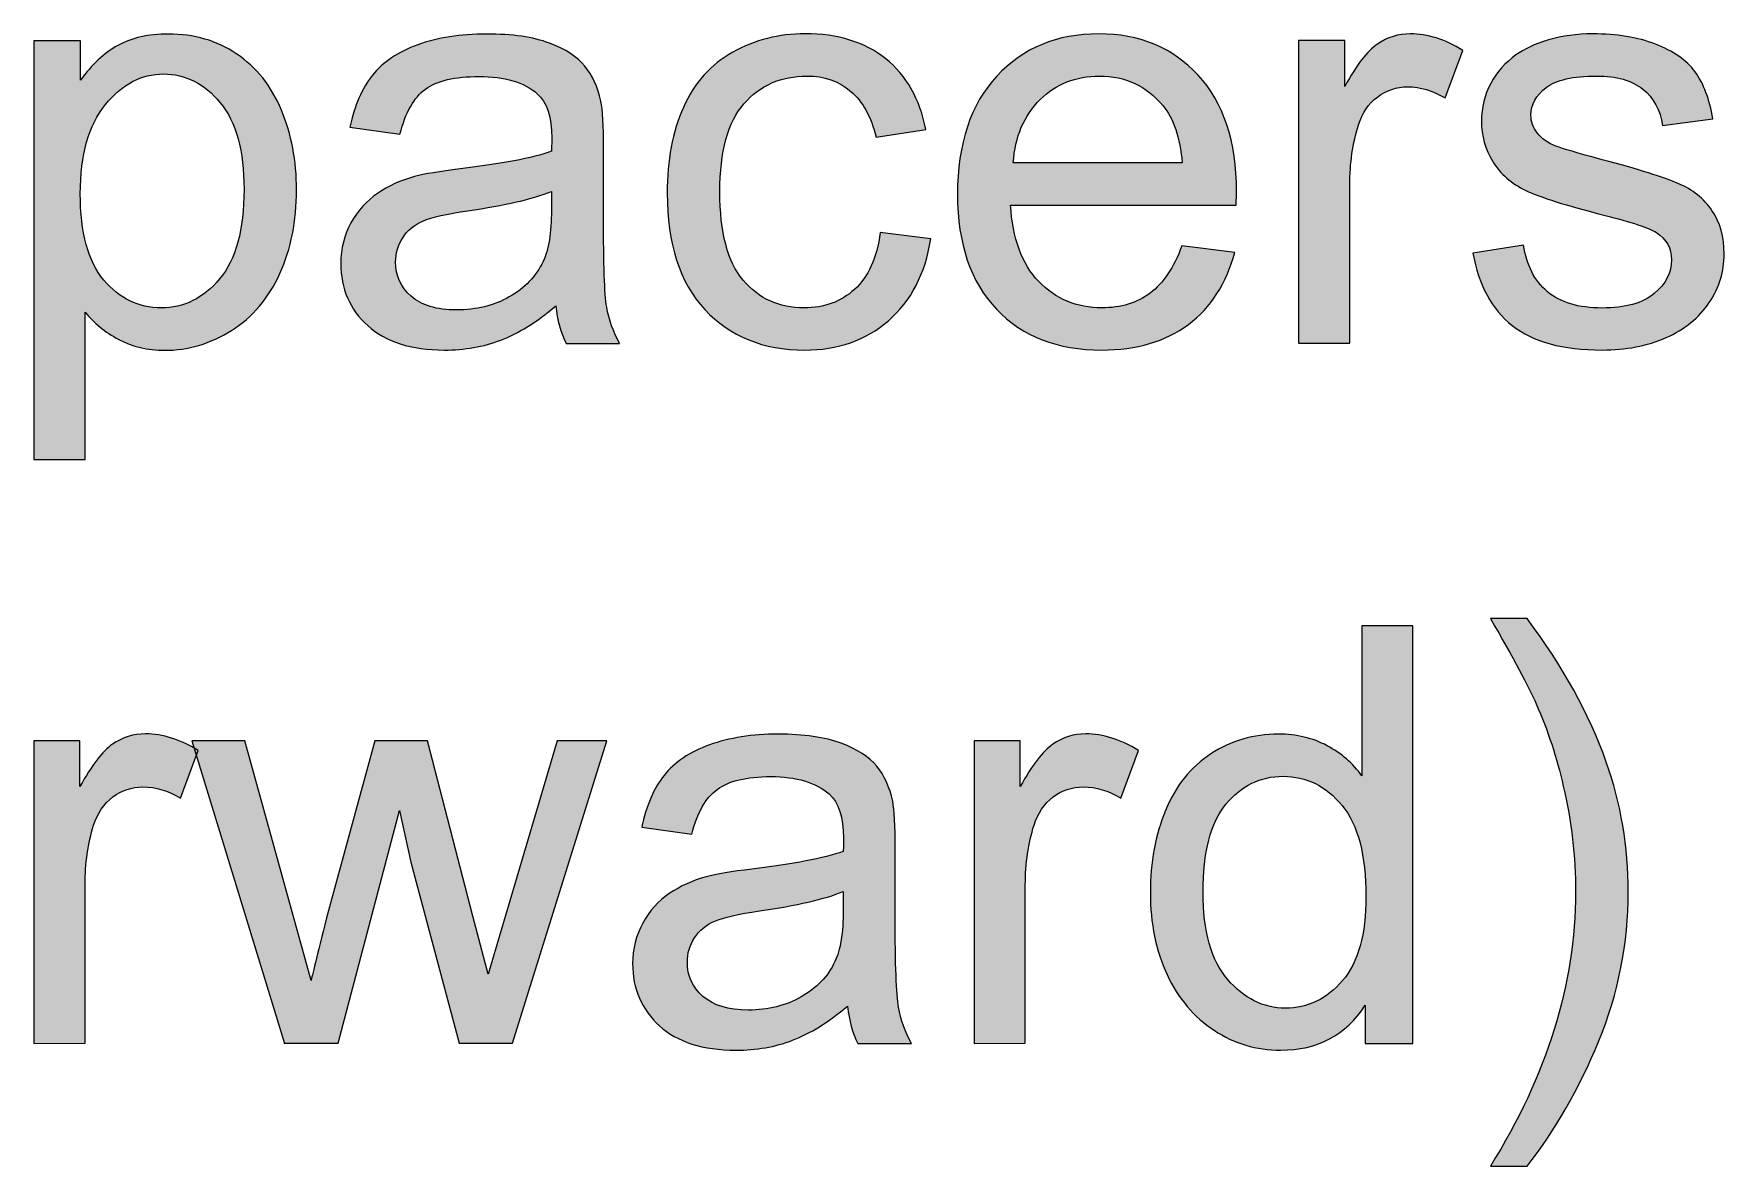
# Model space of a CAD drawing. Header units: inches. Extents: x 247 to 2765, y -1897 to -1110.
# Drawn here: x 1964.62 to 1976.89, y -1300.42 to -1292.21 of the extents above; entities that cross this region are included whole.
import ezdxf

# ---------------------------------------------------------------- set-up
doc = ezdxf.new("R2010")
doc.units = ezdxf.units.IN
doc.header["$MEASUREMENT"] = 0
doc.layers.add('Layer 1', color=7, linetype='Continuous')

# ---------------------------------------------------------------- blocks, each defined once
blk = doc.blocks.new('block 303')
at = {"layer": 'Layer 1', "true_color": 0x3cb54a}
h = blk.add_hatch(color=95, dxfattribs=at)
h.dxf.hatch_style = 2
edge = h.paths.add_edge_path()
edge.add_spline(control_points=[(1964.623, -1295.293), (1964.623, -1295.293), (1964.623, -1292.256), (1964.623, -1292.256), (1964.623, -1292.256), (1964.962, -1292.256), (1964.962, -1292.256), (1964.962, -1292.256), (1964.962, -1292.542), (1964.962, -1292.542), (1965.042, -1292.43), (1965.132, -1292.346), (1965.233, -1292.29), (1965.334, -1292.235), (1965.455, -1292.207), (1965.599, -1292.207), (1965.786, -1292.207), (1965.951, -1292.255), (1966.095, -1292.352), (1966.238, -1292.448), (1966.346, -1292.584), (1966.419, -1292.759), (1966.492, -1292.935), (1966.529, -1293.128), (1966.529, -1293.338), (1966.529, -1293.562), (1966.489, -1293.765), (1966.408, -1293.944), (1966.327, -1294.124), (1966.21, -1294.262), (1966.057, -1294.358), (1965.903, -1294.454), (1965.741, -1294.502), (1965.572, -1294.502), (1965.448, -1294.502), (1965.337, -1294.475), (1965.239, -1294.423), (1965.14, -1294.37), (1965.058, -1294.304), (1964.996, -1294.224), (1964.996, -1294.224), (1964.996, -1295.293), (1964.996, -1295.293), (1964.996, -1295.293), (1964.623, -1295.293), (1964.623, -1295.293), (1964.623, -1295.293), (1964.623, -1295.293), (1964.623, -1295.293)], knot_values=[0, 0, 0, 0, 1, 1, 1, 2, 2, 2, 3, 3, 3, 4, 4, 4, 5, 5, 5, 6, 6, 6, 7, 7, 7, 8, 8, 8, 9, 9, 9, 10, 10, 10, 11, 11, 11, 12, 12, 12, 13, 13, 13, 14, 14, 14, 15, 15, 15, 16, 16, 16, 16], degree=3, periodic=1)
edge = h.paths.add_edge_path()
edge.add_spline(control_points=[(1964.96, -1293.366), (1964.96, -1293.649), (1965.017, -1293.857), (1965.131, -1293.992), (1965.245, -1294.126), (1965.384, -1294.194), (1965.547, -1294.194), (1965.712, -1294.194), (1965.853, -1294.124), (1965.971, -1293.984), (1966.089, -1293.844), (1966.148, -1293.627), (1966.148, -1293.334), (1966.148, -1293.054), (1966.09, -1292.844), (1965.976, -1292.706), (1965.861, -1292.566), (1965.723, -1292.497), (1965.563, -1292.497), (1965.405, -1292.497), (1965.264, -1292.571), (1965.143, -1292.719), (1965.021, -1292.868), (1964.96, -1293.083), (1964.96, -1293.366)], knot_values=[0, 0, 0, 0, 1, 1, 1, 2, 2, 2, 3, 3, 3, 4, 4, 4, 5, 5, 5, 6, 6, 6, 7, 7, 7, 8, 8, 8, 8], degree=3, periodic=1)
h = blk.add_hatch(color=95, dxfattribs=at)
h.dxf.hatch_style = 2
edge = h.paths.add_edge_path()
edge.add_spline(control_points=[(1968.409, -1294.18), (1968.271, -1294.297), (1968.139, -1294.38), (1968.011, -1294.428), (1967.884, -1294.476), (1967.747, -1294.5), (1967.601, -1294.5), (1967.36, -1294.5), (1967.175, -1294.441), (1967.045, -1294.323), (1966.916, -1294.206), (1966.85, -1294.055), (1966.85, -1293.872), (1966.85, -1293.764), (1966.875, -1293.666), (1966.924, -1293.577), (1966.973, -1293.488), (1967.037, -1293.417), (1967.116, -1293.363), (1967.196, -1293.31), (1967.285, -1293.269), (1967.384, -1293.241), (1967.458, -1293.222), (1967.568, -1293.204), (1967.715, -1293.185), (1968.016, -1293.15), (1968.237, -1293.107), (1968.379, -1293.058), (1968.38, -1293.006), (1968.381, -1292.975), (1968.381, -1292.961), (1968.381, -1292.809), (1968.346, -1292.703), (1968.275, -1292.64), (1968.18, -1292.557), (1968.039, -1292.515), (1967.852, -1292.515), (1967.677, -1292.515), (1967.548, -1292.546), (1967.464, -1292.607), (1967.38, -1292.668), (1967.319, -1292.777), (1967.279, -1292.933), (1967.279, -1292.933), (1966.916, -1292.883), (1966.916, -1292.883), (1966.949, -1292.727), (1967.003, -1292.602), (1967.079, -1292.506), (1967.155, -1292.41), (1967.264, -1292.337), (1967.408, -1292.285), (1967.552, -1292.233), (1967.717, -1292.207), (1967.906, -1292.207), (1968.093, -1292.207), (1968.246, -1292.229), (1968.363, -1292.273), (1968.48, -1292.317), (1968.566, -1292.373), (1968.621, -1292.44), (1968.676, -1292.507), (1968.715, -1292.592), (1968.737, -1292.694), (1968.749, -1292.757), (1968.756, -1292.871), (1968.756, -1293.037), (1968.756, -1293.037), (1968.756, -1293.533), (1968.756, -1293.533), (1968.756, -1293.878), (1968.763, -1294.097), (1968.779, -1294.189), (1968.795, -1294.28), (1968.827, -1294.369), (1968.873, -1294.452), (1968.873, -1294.452), (1968.484, -1294.452), (1968.484, -1294.452), (1968.446, -1294.373), (1968.42, -1294.283), (1968.409, -1294.18)], knot_values=[0, 0, 0, 0, 1, 1, 1, 2, 2, 2, 3, 3, 3, 4, 4, 4, 5, 5, 5, 6, 6, 6, 7, 7, 7, 8, 8, 8, 9, 9, 9, 10, 10, 10, 11, 11, 11, 12, 12, 12, 13, 13, 13, 14, 14, 14, 15, 15, 15, 16, 16, 16, 17, 17, 17, 18, 18, 18, 19, 19, 19, 20, 20, 20, 21, 21, 21, 22, 22, 22, 23, 23, 23, 24, 24, 24, 25, 25, 25, 26, 26, 26, 27, 27, 27, 27], degree=3, periodic=1)
edge = h.paths.add_edge_path()
edge.add_spline(control_points=[(1968.378, -1293.349), (1968.243, -1293.404), (1968.041, -1293.451), (1967.771, -1293.489), (1967.617, -1293.512), (1967.51, -1293.536), (1967.446, -1293.564), (1967.382, -1293.591), (1967.334, -1293.632), (1967.299, -1293.685), (1967.265, -1293.738), (1967.248, -1293.797), (1967.248, -1293.861), (1967.248, -1293.961), (1967.285, -1294.044), (1967.36, -1294.109), (1967.435, -1294.176), (1967.545, -1294.209), (1967.69, -1294.209), (1967.833, -1294.209), (1967.962, -1294.177), (1968.072, -1294.115), (1968.184, -1294.051), (1968.266, -1293.965), (1968.318, -1293.857), (1968.358, -1293.773), (1968.378, -1293.649), (1968.378, -1293.485), (1968.378, -1293.485), (1968.378, -1293.349), (1968.378, -1293.349)], knot_values=[0, 0, 0, 0, 1, 1, 1, 2, 2, 2, 3, 3, 3, 4, 4, 4, 5, 5, 5, 6, 6, 6, 7, 7, 7, 8, 8, 8, 9, 9, 9, 10, 10, 10, 10], degree=3, periodic=1)
h = blk.add_hatch(color=95, dxfattribs=at)
h.dxf.hatch_style = 2
edge = h.paths.add_edge_path()
edge.add_spline(control_points=[(1970.764, -1293.647), (1970.764, -1293.647), (1971.13, -1293.694), (1971.13, -1293.694), (1971.09, -1293.947), (1970.988, -1294.144), (1970.823, -1294.287), (1970.658, -1294.43), (1970.456, -1294.5), (1970.216, -1294.5), (1969.915, -1294.5), (1969.674, -1294.402), (1969.491, -1294.206), (1969.308, -1294.009), (1969.218, -1293.728), (1969.218, -1293.361), (1969.218, -1293.124), (1969.257, -1292.916), (1969.335, -1292.739), (1969.414, -1292.561), (1969.534, -1292.428), (1969.694, -1292.339), (1969.855, -1292.25), (1970.029, -1292.205), (1970.218, -1292.205), (1970.457, -1292.205), (1970.652, -1292.266), (1970.803, -1292.386), (1970.954, -1292.507), (1971.051, -1292.678), (1971.094, -1292.9), (1971.094, -1292.9), (1970.733, -1292.956), (1970.733, -1292.956), (1970.698, -1292.808), (1970.637, -1292.697), (1970.549, -1292.623), (1970.462, -1292.548), (1970.356, -1292.512), (1970.233, -1292.512), (1970.045, -1292.512), (1969.893, -1292.578), (1969.775, -1292.713), (1969.658, -1292.847), (1969.6, -1293.06), (1969.6, -1293.351), (1969.6, -1293.646), (1969.656, -1293.86), (1969.769, -1293.993), (1969.881, -1294.127), (1970.029, -1294.194), (1970.212, -1294.194), (1970.358, -1294.194), (1970.48, -1294.149), (1970.577, -1294.06), (1970.675, -1293.97), (1970.738, -1293.832), (1970.764, -1293.647)], knot_values=[0, 0, 0, 0, 1, 1, 1, 2, 2, 2, 3, 3, 3, 4, 4, 4, 5, 5, 5, 6, 6, 6, 7, 7, 7, 8, 8, 8, 9, 9, 9, 10, 10, 10, 11, 11, 11, 12, 12, 12, 13, 13, 13, 14, 14, 14, 15, 15, 15, 16, 16, 16, 17, 17, 17, 18, 18, 18, 19, 19, 19, 19], degree=3, periodic=1)
h = blk.add_hatch(color=95, dxfattribs=at)
h.dxf.hatch_style = 2
edge = h.paths.add_edge_path()
edge.add_spline(control_points=[(1972.951, -1293.744), (1972.951, -1293.744), (1973.335, -1293.792), (1973.335, -1293.792), (1973.275, -1294.016), (1973.163, -1294.191), (1972.999, -1294.314), (1972.834, -1294.438), (1972.624, -1294.5), (1972.37, -1294.5), (1972.049, -1294.5), (1971.795, -1294.401), (1971.607, -1294.204), (1971.419, -1294.005), (1971.324, -1293.728), (1971.324, -1293.372), (1971.324, -1293.002), (1971.419, -1292.716), (1971.61, -1292.512), (1971.8, -1292.307), (1972.046, -1292.206), (1972.35, -1292.206), (1972.643, -1292.206), (1972.884, -1292.305), (1973.069, -1292.505), (1973.255, -1292.706), (1973.348, -1292.986), (1973.348, -1293.349), (1973.348, -1293.371), (1973.347, -1293.404), (1973.346, -1293.448), (1973.346, -1293.448), (1971.709, -1293.448), (1971.709, -1293.448), (1971.723, -1293.69), (1971.79, -1293.874), (1971.913, -1294.002), (1972.036, -1294.13), (1972.189, -1294.194), (1972.372, -1294.194), (1972.509, -1294.194), (1972.625, -1294.158), (1972.722, -1294.087), (1972.817, -1294.015), (1972.894, -1293.901), (1972.951, -1293.744)], knot_values=[0, 0, 0, 0, 1, 1, 1, 2, 2, 2, 3, 3, 3, 4, 4, 4, 5, 5, 5, 6, 6, 6, 7, 7, 7, 8, 8, 8, 9, 9, 9, 10, 10, 10, 11, 11, 11, 12, 12, 12, 13, 13, 13, 14, 14, 14, 15, 15, 15, 15], degree=3, periodic=1)
edge = h.paths.add_edge_path()
edge.add_spline(control_points=[(1971.729, -1293.142), (1971.729, -1293.142), (1972.955, -1293.142), (1972.955, -1293.142), (1972.938, -1292.958), (1972.891, -1292.819), (1972.815, -1292.727), (1972.696, -1292.583), (1972.542, -1292.512), (1972.354, -1292.512), (1972.183, -1292.512), (1972.039, -1292.569), (1971.923, -1292.683), (1971.807, -1292.798), (1971.741, -1292.951), (1971.729, -1293.142)], knot_values=[0, 0, 0, 0, 1, 1, 1, 2, 2, 2, 3, 3, 3, 4, 4, 4, 5, 5, 5, 5], degree=3, periodic=1)
h = blk.add_hatch(color=95, dxfattribs=at)
h.dxf.hatch_style = 2
edge = h.paths.add_edge_path()
edge.add_spline(control_points=[(1973.798, -1294.451), (1973.798, -1294.451), (1973.798, -1292.255), (1973.798, -1292.255), (1973.798, -1292.255), (1974.133, -1292.255), (1974.133, -1292.255), (1974.133, -1292.255), (1974.133, -1292.588), (1974.133, -1292.588), (1974.218, -1292.432), (1974.297, -1292.33), (1974.37, -1292.28), (1974.442, -1292.23), (1974.521, -1292.206), (1974.608, -1292.206), (1974.734, -1292.206), (1974.861, -1292.245), (1974.991, -1292.326), (1974.991, -1292.326), (1974.863, -1292.671), (1974.863, -1292.671), (1974.771, -1292.618), (1974.681, -1292.59), (1974.59, -1292.59), (1974.509, -1292.59), (1974.436, -1292.615), (1974.371, -1292.664), (1974.306, -1292.712), (1974.261, -1292.78), (1974.233, -1292.867), (1974.191, -1292.999), (1974.17, -1293.144), (1974.17, -1293.301), (1974.17, -1293.301), (1974.17, -1294.45), (1974.17, -1294.45), (1974.17, -1294.45), (1973.798, -1294.451), (1973.798, -1294.451), (1973.798, -1294.451), (1973.798, -1294.451), (1973.798, -1294.451)], knot_values=[0, 0, 0, 0, 1, 1, 1, 2, 2, 2, 3, 3, 3, 4, 4, 4, 5, 5, 5, 6, 6, 6, 7, 7, 7, 8, 8, 8, 9, 9, 9, 10, 10, 10, 11, 11, 11, 12, 12, 12, 13, 13, 13, 14, 14, 14, 14], degree=3, periodic=1)
h = blk.add_hatch(color=95, dxfattribs=at)
h.dxf.hatch_style = 2
edge = h.paths.add_edge_path()
edge.add_spline(control_points=[(1975.063, -1293.796), (1975.063, -1293.796), (1975.431, -1293.738), (1975.431, -1293.738), (1975.452, -1293.885), (1975.51, -1293.998), (1975.604, -1294.077), (1975.697, -1294.155), (1975.83, -1294.195), (1975.999, -1294.195), (1976.169, -1294.195), (1976.297, -1294.16), (1976.379, -1294.09), (1976.462, -1294.021), (1976.504, -1293.939), (1976.504, -1293.845), (1976.504, -1293.762), (1976.467, -1293.695), (1976.394, -1293.647), (1976.342, -1293.614), (1976.216, -1293.572), (1976.014, -1293.521), (1975.741, -1293.452), (1975.551, -1293.392), (1975.447, -1293.342), (1975.342, -1293.292), (1975.262, -1293.222), (1975.207, -1293.133), (1975.152, -1293.044), (1975.125, -1292.946), (1975.125, -1292.839), (1975.125, -1292.741), (1975.147, -1292.65), (1975.192, -1292.566), (1975.237, -1292.483), (1975.298, -1292.414), (1975.375, -1292.359), (1975.433, -1292.316), (1975.512, -1292.28), (1975.612, -1292.25), (1975.712, -1292.221), (1975.819, -1292.206), (1975.933, -1292.206), (1976.105, -1292.206), (1976.257, -1292.23), (1976.387, -1292.28), (1976.517, -1292.33), (1976.613, -1292.397), (1976.675, -1292.482), (1976.737, -1292.566), (1976.78, -1292.68), (1976.803, -1292.822), (1976.803, -1292.822), (1976.439, -1292.871), (1976.439, -1292.871), (1976.422, -1292.758), (1976.375, -1292.67), (1976.296, -1292.607), (1976.217, -1292.543), (1976.105, -1292.512), (1975.96, -1292.512), (1975.789, -1292.512), (1975.667, -1292.539), (1975.594, -1292.596), (1975.521, -1292.652), (1975.484, -1292.719), (1975.484, -1292.794), (1975.484, -1292.843), (1975.499, -1292.886), (1975.53, -1292.925), (1975.56, -1292.964), (1975.608, -1292.998), (1975.672, -1293.023), (1975.709, -1293.037), (1975.819, -1293.069), (1976.001, -1293.119), (1976.264, -1293.189), (1976.449, -1293.247), (1976.553, -1293.292), (1976.657, -1293.336), (1976.738, -1293.401), (1976.797, -1293.487), (1976.856, -1293.572), (1976.886, -1293.678), (1976.886, -1293.805), (1976.886, -1293.929), (1976.85, -1294.046), (1976.778, -1294.155), (1976.705, -1294.265), (1976.6, -1294.35), (1976.464, -1294.41), (1976.327, -1294.47), (1976.173, -1294.5), (1976, -1294.5), (1975.715, -1294.5), (1975.498, -1294.441), (1975.348, -1294.322), (1975.199, -1294.204), (1975.105, -1294.029), (1975.063, -1293.796)], knot_values=[0, 0, 0, 0, 1, 1, 1, 2, 2, 2, 3, 3, 3, 4, 4, 4, 5, 5, 5, 6, 6, 6, 7, 7, 7, 8, 8, 8, 9, 9, 9, 10, 10, 10, 11, 11, 11, 12, 12, 12, 13, 13, 13, 14, 14, 14, 15, 15, 15, 16, 16, 16, 17, 17, 17, 18, 18, 18, 19, 19, 19, 20, 20, 20, 21, 21, 21, 22, 22, 22, 23, 23, 23, 24, 24, 24, 25, 25, 25, 26, 26, 26, 27, 27, 27, 28, 28, 28, 29, 29, 29, 30, 30, 30, 31, 31, 31, 32, 32, 32, 33, 33, 33, 33], degree=3, periodic=1)
h = blk.add_hatch(color=95, dxfattribs=at)
h.dxf.hatch_style = 2
edge = h.paths.add_edge_path()
edge.add_spline(control_points=[(1975.456, -1300.422), (1975.456, -1300.422), (1975.19, -1300.422), (1975.19, -1300.422), (1975.602, -1299.76), (1975.808, -1299.098), (1975.808, -1298.435), (1975.808, -1298.176), (1975.778, -1297.919), (1975.719, -1297.664), (1975.672, -1297.457), (1975.607, -1297.259), (1975.522, -1297.068), (1975.469, -1296.944), (1975.357, -1296.737), (1975.19, -1296.448), (1975.19, -1296.448), (1975.456, -1296.448), (1975.456, -1296.448), (1975.715, -1296.794), (1975.907, -1297.141), (1976.031, -1297.49), (1976.137, -1297.791), (1976.19, -1298.104), (1976.19, -1298.432), (1976.19, -1298.805), (1976.119, -1299.164), (1975.977, -1299.512), (1975.834, -1299.859), (1975.66, -1300.162), (1975.456, -1300.422)], knot_values=[0, 0, 0, 0, 1, 1, 1, 2, 2, 2, 3, 3, 3, 4, 4, 4, 5, 5, 5, 6, 6, 6, 7, 7, 7, 8, 8, 8, 9, 9, 9, 10, 10, 10, 10], degree=3, periodic=1)
h = blk.add_hatch(color=95, dxfattribs=at)
h.dxf.hatch_style = 2
edge = h.paths.add_edge_path()
edge.add_spline(control_points=[(1974.282, -1299.531), (1974.282, -1299.531), (1974.282, -1299.254), (1974.282, -1299.254), (1974.142, -1299.471), (1973.937, -1299.58), (1973.668, -1299.58), (1973.493, -1299.58), (1973.332, -1299.532), (1973.186, -1299.436), (1973.039, -1299.34), (1972.926, -1299.205), (1972.844, -1299.032), (1972.764, -1298.859), (1972.723, -1298.66), (1972.723, -1298.436), (1972.723, -1298.217), (1972.76, -1298.018), (1972.833, -1297.84), (1972.906, -1297.662), (1973.016, -1297.525), (1973.162, -1297.43), (1973.308, -1297.335), (1973.471, -1297.287), (1973.652, -1297.287), (1973.784, -1297.287), (1973.902, -1297.315), (1974.005, -1297.371), (1974.109, -1297.426), (1974.193, -1297.499), (1974.257, -1297.589), (1974.257, -1297.589), (1974.257, -1296.501), (1974.257, -1296.501), (1974.257, -1296.501), (1974.627, -1296.501), (1974.627, -1296.501), (1974.627, -1296.501), (1974.627, -1299.532), (1974.627, -1299.532), (1974.627, -1299.532), (1974.282, -1299.531), (1974.282, -1299.531), (1974.282, -1299.531), (1974.282, -1299.531), (1974.282, -1299.531)], knot_values=[0, 0, 0, 0, 1, 1, 1, 2, 2, 2, 3, 3, 3, 4, 4, 4, 5, 5, 5, 6, 6, 6, 7, 7, 7, 8, 8, 8, 9, 9, 9, 10, 10, 10, 11, 11, 11, 12, 12, 12, 13, 13, 13, 14, 14, 14, 15, 15, 15, 15], degree=3, periodic=1)
edge = h.paths.add_edge_path()
edge.add_spline(control_points=[(1973.105, -1298.435), (1973.105, -1298.717), (1973.165, -1298.927), (1973.283, -1299.065), (1973.402, -1299.205), (1973.542, -1299.275), (1973.702, -1299.275), (1973.865, -1299.275), (1974.004, -1299.208), (1974.118, -1299.075), (1974.231, -1298.942), (1974.287, -1298.739), (1974.287, -1298.466), (1974.287, -1298.165), (1974.23, -1297.945), (1974.114, -1297.805), (1973.998, -1297.664), (1973.856, -1297.593), (1973.686, -1297.593), (1973.52, -1297.593), (1973.383, -1297.661), (1973.271, -1297.796), (1973.161, -1297.931), (1973.105, -1298.145), (1973.105, -1298.435)], knot_values=[0, 0, 0, 0, 1, 1, 1, 2, 2, 2, 3, 3, 3, 4, 4, 4, 5, 5, 5, 6, 6, 6, 7, 7, 7, 8, 8, 8, 8], degree=3, periodic=1)
h = blk.add_hatch(color=95, dxfattribs=at)
h.dxf.hatch_style = 2
edge = h.paths.add_edge_path()
edge.add_spline(control_points=[(1964.623, -1299.531), (1964.623, -1299.531), (1964.623, -1297.335), (1964.623, -1297.335), (1964.623, -1297.335), (1964.957, -1297.335), (1964.957, -1297.335), (1964.957, -1297.335), (1964.957, -1297.668), (1964.957, -1297.668), (1965.043, -1297.513), (1965.122, -1297.41), (1965.194, -1297.36), (1965.266, -1297.31), (1965.346, -1297.285), (1965.433, -1297.285), (1965.558, -1297.285), (1965.686, -1297.325), (1965.816, -1297.406), (1965.816, -1297.406), (1965.687, -1297.751), (1965.687, -1297.751), (1965.596, -1297.697), (1965.506, -1297.67), (1965.415, -1297.67), (1965.334, -1297.67), (1965.261, -1297.694), (1965.196, -1297.743), (1965.131, -1297.793), (1965.085, -1297.86), (1965.057, -1297.947), (1965.016, -1298.079), (1964.995, -1298.224), (1964.995, -1298.381), (1964.995, -1298.381), (1964.995, -1299.53), (1964.995, -1299.53), (1964.995, -1299.53), (1964.623, -1299.531), (1964.623, -1299.531), (1964.623, -1299.531), (1964.623, -1299.531), (1964.623, -1299.531)], knot_values=[0, 0, 0, 0, 1, 1, 1, 2, 2, 2, 3, 3, 3, 4, 4, 4, 5, 5, 5, 6, 6, 6, 7, 7, 7, 8, 8, 8, 9, 9, 9, 10, 10, 10, 11, 11, 11, 12, 12, 12, 13, 13, 13, 14, 14, 14, 14], degree=3, periodic=1)
h = blk.add_hatch(color=95, dxfattribs=at)
h.dxf.hatch_style = 2
edge = h.paths.add_edge_path()
edge.add_spline(control_points=[(1970.526, -1299.26), (1970.388, -1299.377), (1970.255, -1299.459), (1970.128, -1299.508), (1970.001, -1299.557), (1969.864, -1299.58), (1969.718, -1299.58), (1969.476, -1299.58), (1969.291, -1299.521), (1969.162, -1299.403), (1969.033, -1299.285), (1968.967, -1299.135), (1968.967, -1298.952), (1968.967, -1298.844), (1968.992, -1298.747), (1969.041, -1298.658), (1969.09, -1298.569), (1969.154, -1298.497), (1969.233, -1298.444), (1969.313, -1298.39), (1969.402, -1298.349), (1969.501, -1298.322), (1969.574, -1298.302), (1969.684, -1298.284), (1969.832, -1298.266), (1970.133, -1298.23), (1970.353, -1298.187), (1970.495, -1298.138), (1970.497, -1298.087), (1970.497, -1298.055), (1970.497, -1298.041), (1970.497, -1297.889), (1970.462, -1297.783), (1970.392, -1297.721), (1970.297, -1297.637), (1970.156, -1297.595), (1969.968, -1297.595), (1969.794, -1297.595), (1969.665, -1297.626), (1969.581, -1297.688), (1969.497, -1297.749), (1969.436, -1297.857), (1969.396, -1298.013), (1969.396, -1298.013), (1969.033, -1297.963), (1969.033, -1297.963), (1969.066, -1297.808), (1969.12, -1297.681), (1969.196, -1297.586), (1969.272, -1297.49), (1969.381, -1297.417), (1969.525, -1297.365), (1969.668, -1297.313), (1969.834, -1297.287), (1970.023, -1297.287), (1970.21, -1297.287), (1970.362, -1297.309), (1970.48, -1297.353), (1970.597, -1297.397), (1970.683, -1297.453), (1970.738, -1297.52), (1970.793, -1297.587), (1970.832, -1297.671), (1970.854, -1297.773), (1970.866, -1297.837), (1970.872, -1297.951), (1970.872, -1298.117), (1970.872, -1298.117), (1970.872, -1298.613), (1970.872, -1298.613), (1970.872, -1298.958), (1970.88, -1299.178), (1970.896, -1299.268), (1970.912, -1299.359), (1970.943, -1299.448), (1970.99, -1299.532), (1970.99, -1299.532), (1970.601, -1299.532), (1970.601, -1299.532), (1970.562, -1299.453), (1970.537, -1299.364), (1970.526, -1299.26)], knot_values=[0, 0, 0, 0, 1, 1, 1, 2, 2, 2, 3, 3, 3, 4, 4, 4, 5, 5, 5, 6, 6, 6, 7, 7, 7, 8, 8, 8, 9, 9, 9, 10, 10, 10, 11, 11, 11, 12, 12, 12, 13, 13, 13, 14, 14, 14, 15, 15, 15, 16, 16, 16, 17, 17, 17, 18, 18, 18, 19, 19, 19, 20, 20, 20, 21, 21, 21, 22, 22, 22, 23, 23, 23, 24, 24, 24, 25, 25, 25, 26, 26, 26, 27, 27, 27, 27], degree=3, periodic=1)
edge = h.paths.add_edge_path()
edge.add_spline(control_points=[(1970.495, -1298.429), (1970.36, -1298.484), (1970.157, -1298.531), (1969.887, -1298.569), (1969.734, -1298.592), (1969.626, -1298.616), (1969.563, -1298.644), (1969.499, -1298.671), (1969.451, -1298.711), (1969.416, -1298.765), (1969.381, -1298.819), (1969.364, -1298.877), (1969.364, -1298.942), (1969.364, -1299.041), (1969.402, -1299.123), (1969.477, -1299.19), (1969.552, -1299.255), (1969.662, -1299.289), (1969.807, -1299.289), (1969.95, -1299.289), (1970.078, -1299.257), (1970.189, -1299.194), (1970.301, -1299.131), (1970.383, -1299.046), (1970.435, -1298.937), (1970.475, -1298.853), (1970.495, -1298.728), (1970.495, -1298.564), (1970.495, -1298.564), (1970.495, -1298.429), (1970.495, -1298.429)], knot_values=[0, 0, 0, 0, 1, 1, 1, 2, 2, 2, 3, 3, 3, 4, 4, 4, 5, 5, 5, 6, 6, 6, 7, 7, 7, 8, 8, 8, 9, 9, 9, 10, 10, 10, 10], degree=3, periodic=1)
h = blk.add_hatch(color=95, dxfattribs=at)
h.dxf.hatch_style = 2
edge = h.paths.add_edge_path()
edge.add_spline(control_points=[(1971.444, -1299.531), (1971.444, -1299.531), (1971.444, -1297.335), (1971.444, -1297.335), (1971.444, -1297.335), (1971.779, -1297.335), (1971.779, -1297.335), (1971.779, -1297.335), (1971.779, -1297.668), (1971.779, -1297.668), (1971.864, -1297.513), (1971.944, -1297.41), (1972.016, -1297.36), (1972.088, -1297.31), (1972.168, -1297.285), (1972.254, -1297.285), (1972.38, -1297.285), (1972.507, -1297.325), (1972.637, -1297.406), (1972.637, -1297.406), (1972.509, -1297.751), (1972.509, -1297.751), (1972.418, -1297.697), (1972.327, -1297.67), (1972.237, -1297.67), (1972.155, -1297.67), (1972.082, -1297.694), (1972.017, -1297.743), (1971.953, -1297.793), (1971.907, -1297.86), (1971.879, -1297.947), (1971.838, -1298.079), (1971.816, -1298.224), (1971.816, -1298.381), (1971.816, -1298.381), (1971.816, -1299.53), (1971.816, -1299.53), (1971.816, -1299.53), (1971.444, -1299.531), (1971.444, -1299.531), (1971.444, -1299.531), (1971.444, -1299.531), (1971.444, -1299.531)], knot_values=[0, 0, 0, 0, 1, 1, 1, 2, 2, 2, 3, 3, 3, 4, 4, 4, 5, 5, 5, 6, 6, 6, 7, 7, 7, 8, 8, 8, 9, 9, 9, 10, 10, 10, 11, 11, 11, 12, 12, 12, 13, 13, 13, 14, 14, 14, 14], degree=3, periodic=1)
h = blk.add_hatch(color=95, dxfattribs=at)
h.dxf.hatch_style = 2
edge = h.paths.add_edge_path()
edge.add_spline(control_points=[(1966.442, -1299.531), (1966.442, -1299.531), (1965.77, -1297.335), (1965.77, -1297.335), (1965.77, -1297.335), (1966.155, -1297.335), (1966.155, -1297.335), (1966.155, -1297.335), (1966.504, -1298.603), (1966.504, -1298.603), (1966.504, -1298.603), (1966.634, -1299.074), (1966.634, -1299.074), (1966.64, -1299.05), (1966.677, -1298.9), (1966.747, -1298.621), (1966.747, -1298.621), (1967.096, -1297.335), (1967.096, -1297.335), (1967.096, -1297.335), (1967.479, -1297.335), (1967.479, -1297.335), (1967.479, -1297.335), (1967.808, -1298.608), (1967.808, -1298.608), (1967.808, -1298.608), (1967.918, -1299.028), (1967.918, -1299.028), (1967.918, -1299.028), (1968.044, -1298.604), (1968.044, -1298.604), (1968.044, -1298.604), (1968.419, -1297.335), (1968.419, -1297.335), (1968.419, -1297.335), (1968.781, -1297.335), (1968.781, -1297.335), (1968.781, -1297.335), (1968.095, -1299.53), (1968.095, -1299.53), (1968.095, -1299.53), (1967.708, -1299.53), (1967.708, -1299.53), (1967.708, -1299.53), (1967.359, -1298.215), (1967.359, -1298.215), (1967.359, -1298.215), (1967.275, -1297.841), (1967.275, -1297.841), (1967.275, -1297.841), (1966.83, -1299.529), (1966.83, -1299.529), (1966.83, -1299.529), (1966.441, -1299.529), (1966.441, -1299.529), (1966.441, -1299.529), (1966.441, -1299.531), (1966.441, -1299.531), (1966.441, -1299.531), (1966.442, -1299.531), (1966.442, -1299.531)], knot_values=[0, 0, 0, 0, 1, 1, 1, 2, 2, 2, 3, 3, 3, 4, 4, 4, 5, 5, 5, 6, 6, 6, 7, 7, 7, 8, 8, 8, 9, 9, 9, 10, 10, 10, 11, 11, 11, 12, 12, 12, 13, 13, 13, 14, 14, 14, 15, 15, 15, 16, 16, 16, 17, 17, 17, 18, 18, 18, 19, 19, 19, 20, 20, 20, 20], degree=3, periodic=1)
at = {"layer": 'Layer 1', "lineweight": 0}
for points, knots in [([(1964.623, -1295.293), (1964.623, -1295.293), (1964.623, -1292.256), (1964.623, -1292.256), (1964.623, -1292.256), (1964.962, -1292.256), (1964.962, -1292.256), (1964.962, -1292.256), (1964.962, -1292.542), (1964.962, -1292.542), (1965.042, -1292.43), (1965.132, -1292.346), (1965.233, -1292.29), (1965.334, -1292.235), (1965.455, -1292.207), (1965.599, -1292.207), (1965.786, -1292.207), (1965.951, -1292.255), (1966.095, -1292.352), (1966.238, -1292.448), (1966.346, -1292.584), (1966.419, -1292.759), (1966.492, -1292.935), (1966.529, -1293.128), (1966.529, -1293.338), (1966.529, -1293.562), (1966.489, -1293.765), (1966.408, -1293.944), (1966.327, -1294.124), (1966.21, -1294.262), (1966.057, -1294.358), (1965.903, -1294.454), (1965.741, -1294.502), (1965.572, -1294.502), (1965.448, -1294.502), (1965.337, -1294.475), (1965.239, -1294.423), (1965.14, -1294.37), (1965.058, -1294.304), (1964.996, -1294.224), (1964.996, -1294.224), (1964.996, -1295.293), (1964.996, -1295.293), (1964.996, -1295.293), (1964.623, -1295.293), (1964.623, -1295.293), (1964.623, -1295.293), (1964.623, -1295.293), (1964.623, -1295.293)], [0, 0, 0, 0, 1, 1, 1, 2, 2, 2, 3, 3, 3, 4, 4, 4, 5, 5, 5, 6, 6, 6, 7, 7, 7, 8, 8, 8, 9, 9, 9, 10, 10, 10, 11, 11, 11, 12, 12, 12, 13, 13, 13, 14, 14, 14, 15, 15, 15, 16, 16, 16, 16]), ([(1968.409, -1294.18), (1968.271, -1294.297), (1968.139, -1294.38), (1968.011, -1294.428), (1967.884, -1294.476), (1967.747, -1294.5), (1967.601, -1294.5), (1967.36, -1294.5), (1967.175, -1294.441), (1967.045, -1294.323), (1966.916, -1294.206), (1966.85, -1294.055), (1966.85, -1293.872), (1966.85, -1293.764), (1966.875, -1293.666), (1966.924, -1293.577), (1966.973, -1293.488), (1967.037, -1293.417), (1967.116, -1293.363), (1967.196, -1293.31), (1967.285, -1293.269), (1967.384, -1293.241), (1967.458, -1293.222), (1967.568, -1293.204), (1967.715, -1293.185), (1968.016, -1293.15), (1968.237, -1293.107), (1968.379, -1293.058), (1968.38, -1293.006), (1968.381, -1292.975), (1968.381, -1292.961), (1968.381, -1292.809), (1968.346, -1292.703), (1968.275, -1292.64), (1968.18, -1292.557), (1968.039, -1292.515), (1967.852, -1292.515), (1967.677, -1292.515), (1967.548, -1292.546), (1967.464, -1292.607), (1967.38, -1292.668), (1967.319, -1292.777), (1967.279, -1292.933), (1967.279, -1292.933), (1966.916, -1292.883), (1966.916, -1292.883), (1966.949, -1292.727), (1967.003, -1292.602), (1967.079, -1292.506), (1967.155, -1292.41), (1967.264, -1292.337), (1967.408, -1292.285), (1967.552, -1292.233), (1967.717, -1292.207), (1967.906, -1292.207), (1968.093, -1292.207), (1968.246, -1292.229), (1968.363, -1292.273), (1968.48, -1292.317), (1968.566, -1292.373), (1968.621, -1292.44), (1968.676, -1292.507), (1968.715, -1292.592), (1968.737, -1292.694), (1968.749, -1292.757), (1968.756, -1292.871), (1968.756, -1293.037), (1968.756, -1293.037), (1968.756, -1293.533), (1968.756, -1293.533), (1968.756, -1293.878), (1968.763, -1294.097), (1968.779, -1294.189), (1968.795, -1294.28), (1968.827, -1294.369), (1968.873, -1294.452), (1968.873, -1294.452), (1968.484, -1294.452), (1968.484, -1294.452), (1968.446, -1294.373), (1968.42, -1294.283), (1968.409, -1294.18)], [0, 0, 0, 0, 1, 1, 1, 2, 2, 2, 3, 3, 3, 4, 4, 4, 5, 5, 5, 6, 6, 6, 7, 7, 7, 8, 8, 8, 9, 9, 9, 10, 10, 10, 11, 11, 11, 12, 12, 12, 13, 13, 13, 14, 14, 14, 15, 15, 15, 16, 16, 16, 17, 17, 17, 18, 18, 18, 19, 19, 19, 20, 20, 20, 21, 21, 21, 22, 22, 22, 23, 23, 23, 24, 24, 24, 25, 25, 25, 26, 26, 26, 27, 27, 27, 27]), ([(1970.764, -1293.647), (1970.764, -1293.647), (1971.13, -1293.694), (1971.13, -1293.694), (1971.09, -1293.947), (1970.988, -1294.144), (1970.823, -1294.287), (1970.658, -1294.43), (1970.456, -1294.5), (1970.216, -1294.5), (1969.915, -1294.5), (1969.674, -1294.402), (1969.491, -1294.206), (1969.308, -1294.009), (1969.218, -1293.728), (1969.218, -1293.361), (1969.218, -1293.124), (1969.257, -1292.916), (1969.335, -1292.739), (1969.414, -1292.561), (1969.534, -1292.428), (1969.694, -1292.339), (1969.855, -1292.25), (1970.029, -1292.205), (1970.218, -1292.205), (1970.457, -1292.205), (1970.652, -1292.266), (1970.803, -1292.386), (1970.954, -1292.507), (1971.051, -1292.678), (1971.094, -1292.9), (1971.094, -1292.9), (1970.733, -1292.956), (1970.733, -1292.956), (1970.698, -1292.808), (1970.637, -1292.697), (1970.549, -1292.623), (1970.462, -1292.548), (1970.356, -1292.512), (1970.233, -1292.512), (1970.045, -1292.512), (1969.893, -1292.578), (1969.775, -1292.713), (1969.658, -1292.847), (1969.6, -1293.06), (1969.6, -1293.351), (1969.6, -1293.646), (1969.656, -1293.86), (1969.769, -1293.993), (1969.881, -1294.127), (1970.029, -1294.194), (1970.212, -1294.194), (1970.358, -1294.194), (1970.48, -1294.149), (1970.577, -1294.06), (1970.675, -1293.97), (1970.738, -1293.832), (1970.764, -1293.647)], [0, 0, 0, 0, 1, 1, 1, 2, 2, 2, 3, 3, 3, 4, 4, 4, 5, 5, 5, 6, 6, 6, 7, 7, 7, 8, 8, 8, 9, 9, 9, 10, 10, 10, 11, 11, 11, 12, 12, 12, 13, 13, 13, 14, 14, 14, 15, 15, 15, 16, 16, 16, 17, 17, 17, 18, 18, 18, 19, 19, 19, 19]), ([(1972.951, -1293.744), (1972.951, -1293.744), (1973.335, -1293.792), (1973.335, -1293.792), (1973.275, -1294.016), (1973.163, -1294.191), (1972.999, -1294.314), (1972.834, -1294.438), (1972.624, -1294.5), (1972.37, -1294.5), (1972.049, -1294.5), (1971.795, -1294.401), (1971.607, -1294.204), (1971.419, -1294.005), (1971.324, -1293.728), (1971.324, -1293.372), (1971.324, -1293.002), (1971.419, -1292.716), (1971.61, -1292.512), (1971.8, -1292.307), (1972.046, -1292.206), (1972.35, -1292.206), (1972.643, -1292.206), (1972.884, -1292.305), (1973.069, -1292.505), (1973.255, -1292.706), (1973.348, -1292.986), (1973.348, -1293.349), (1973.348, -1293.371), (1973.347, -1293.404), (1973.346, -1293.448), (1973.346, -1293.448), (1971.709, -1293.448), (1971.709, -1293.448), (1971.723, -1293.69), (1971.79, -1293.874), (1971.913, -1294.002), (1972.036, -1294.13), (1972.189, -1294.194), (1972.372, -1294.194), (1972.509, -1294.194), (1972.625, -1294.158), (1972.722, -1294.087), (1972.817, -1294.015), (1972.894, -1293.901), (1972.951, -1293.744)], [0, 0, 0, 0, 1, 1, 1, 2, 2, 2, 3, 3, 3, 4, 4, 4, 5, 5, 5, 6, 6, 6, 7, 7, 7, 8, 8, 8, 9, 9, 9, 10, 10, 10, 11, 11, 11, 12, 12, 12, 13, 13, 13, 14, 14, 14, 15, 15, 15, 15]), ([(1973.798, -1294.451), (1973.798, -1294.451), (1973.798, -1292.255), (1973.798, -1292.255), (1973.798, -1292.255), (1974.133, -1292.255), (1974.133, -1292.255), (1974.133, -1292.255), (1974.133, -1292.588), (1974.133, -1292.588), (1974.218, -1292.432), (1974.297, -1292.33), (1974.37, -1292.28), (1974.442, -1292.23), (1974.521, -1292.206), (1974.608, -1292.206), (1974.734, -1292.206), (1974.861, -1292.245), (1974.991, -1292.326), (1974.991, -1292.326), (1974.863, -1292.671), (1974.863, -1292.671), (1974.771, -1292.618), (1974.681, -1292.59), (1974.59, -1292.59), (1974.509, -1292.59), (1974.436, -1292.615), (1974.371, -1292.664), (1974.306, -1292.712), (1974.261, -1292.78), (1974.233, -1292.867), (1974.191, -1292.999), (1974.17, -1293.144), (1974.17, -1293.301), (1974.17, -1293.301), (1974.17, -1294.45), (1974.17, -1294.45), (1974.17, -1294.45), (1973.798, -1294.451), (1973.798, -1294.451), (1973.798, -1294.451), (1973.798, -1294.451), (1973.798, -1294.451)], [0, 0, 0, 0, 1, 1, 1, 2, 2, 2, 3, 3, 3, 4, 4, 4, 5, 5, 5, 6, 6, 6, 7, 7, 7, 8, 8, 8, 9, 9, 9, 10, 10, 10, 11, 11, 11, 12, 12, 12, 13, 13, 13, 14, 14, 14, 14]), ([(1975.063, -1293.796), (1975.063, -1293.796), (1975.431, -1293.738), (1975.431, -1293.738), (1975.452, -1293.885), (1975.51, -1293.998), (1975.604, -1294.077), (1975.697, -1294.155), (1975.83, -1294.195), (1975.999, -1294.195), (1976.169, -1294.195), (1976.297, -1294.16), (1976.379, -1294.09), (1976.462, -1294.021), (1976.504, -1293.939), (1976.504, -1293.845), (1976.504, -1293.762), (1976.467, -1293.695), (1976.394, -1293.647), (1976.342, -1293.614), (1976.216, -1293.572), (1976.014, -1293.521), (1975.741, -1293.452), (1975.551, -1293.392), (1975.447, -1293.342), (1975.342, -1293.292), (1975.262, -1293.222), (1975.207, -1293.133), (1975.152, -1293.044), (1975.125, -1292.946), (1975.125, -1292.839), (1975.125, -1292.741), (1975.147, -1292.65), (1975.192, -1292.566), (1975.237, -1292.483), (1975.298, -1292.414), (1975.375, -1292.359), (1975.433, -1292.316), (1975.512, -1292.28), (1975.612, -1292.25), (1975.712, -1292.221), (1975.819, -1292.206), (1975.933, -1292.206), (1976.105, -1292.206), (1976.257, -1292.23), (1976.387, -1292.28), (1976.517, -1292.33), (1976.613, -1292.397), (1976.675, -1292.482), (1976.737, -1292.566), (1976.78, -1292.68), (1976.803, -1292.822), (1976.803, -1292.822), (1976.439, -1292.871), (1976.439, -1292.871), (1976.422, -1292.758), (1976.375, -1292.67), (1976.296, -1292.607), (1976.217, -1292.543), (1976.105, -1292.512), (1975.96, -1292.512), (1975.789, -1292.512), (1975.667, -1292.539), (1975.594, -1292.596), (1975.521, -1292.652), (1975.484, -1292.719), (1975.484, -1292.794), (1975.484, -1292.843), (1975.499, -1292.886), (1975.53, -1292.925), (1975.56, -1292.964), (1975.608, -1292.998), (1975.672, -1293.023), (1975.709, -1293.037), (1975.819, -1293.069), (1976.001, -1293.119), (1976.264, -1293.189), (1976.449, -1293.247), (1976.553, -1293.292), (1976.657, -1293.336), (1976.738, -1293.401), (1976.797, -1293.487), (1976.856, -1293.572), (1976.886, -1293.678), (1976.886, -1293.805), (1976.886, -1293.929), (1976.85, -1294.046), (1976.778, -1294.155), (1976.705, -1294.265), (1976.6, -1294.35), (1976.464, -1294.41), (1976.327, -1294.47), (1976.173, -1294.5), (1976, -1294.5), (1975.715, -1294.5), (1975.498, -1294.441), (1975.348, -1294.322), (1975.199, -1294.204), (1975.105, -1294.029), (1975.063, -1293.796)], [0, 0, 0, 0, 1, 1, 1, 2, 2, 2, 3, 3, 3, 4, 4, 4, 5, 5, 5, 6, 6, 6, 7, 7, 7, 8, 8, 8, 9, 9, 9, 10, 10, 10, 11, 11, 11, 12, 12, 12, 13, 13, 13, 14, 14, 14, 15, 15, 15, 16, 16, 16, 17, 17, 17, 18, 18, 18, 19, 19, 19, 20, 20, 20, 21, 21, 21, 22, 22, 22, 23, 23, 23, 24, 24, 24, 25, 25, 25, 26, 26, 26, 27, 27, 27, 28, 28, 28, 29, 29, 29, 30, 30, 30, 31, 31, 31, 32, 32, 32, 33, 33, 33, 33]), ([(1964.96, -1293.366), (1964.96, -1293.649), (1965.017, -1293.857), (1965.131, -1293.992), (1965.245, -1294.126), (1965.384, -1294.194), (1965.547, -1294.194), (1965.712, -1294.194), (1965.853, -1294.124), (1965.971, -1293.984), (1966.089, -1293.844), (1966.148, -1293.627), (1966.148, -1293.334), (1966.148, -1293.054), (1966.09, -1292.844), (1965.976, -1292.706), (1965.861, -1292.566), (1965.723, -1292.497), (1965.563, -1292.497), (1965.405, -1292.497), (1965.264, -1292.571), (1965.143, -1292.719), (1965.021, -1292.868), (1964.96, -1293.083), (1964.96, -1293.366)], [0, 0, 0, 0, 1, 1, 1, 2, 2, 2, 3, 3, 3, 4, 4, 4, 5, 5, 5, 6, 6, 6, 7, 7, 7, 8, 8, 8, 8]), ([(1971.729, -1293.142), (1971.729, -1293.142), (1972.955, -1293.142), (1972.955, -1293.142), (1972.938, -1292.958), (1972.891, -1292.819), (1972.815, -1292.727), (1972.696, -1292.583), (1972.542, -1292.512), (1972.354, -1292.512), (1972.183, -1292.512), (1972.039, -1292.569), (1971.923, -1292.683), (1971.807, -1292.798), (1971.741, -1292.951), (1971.729, -1293.142)], [0, 0, 0, 0, 1, 1, 1, 2, 2, 2, 3, 3, 3, 4, 4, 4, 5, 5, 5, 5]), ([(1968.378, -1293.349), (1968.243, -1293.404), (1968.041, -1293.451), (1967.771, -1293.489), (1967.617, -1293.512), (1967.51, -1293.536), (1967.446, -1293.564), (1967.382, -1293.591), (1967.334, -1293.632), (1967.299, -1293.685), (1967.265, -1293.738), (1967.248, -1293.797), (1967.248, -1293.861), (1967.248, -1293.961), (1967.285, -1294.044), (1967.36, -1294.109), (1967.435, -1294.176), (1967.545, -1294.209), (1967.69, -1294.209), (1967.833, -1294.209), (1967.962, -1294.177), (1968.072, -1294.115), (1968.184, -1294.051), (1968.266, -1293.965), (1968.318, -1293.857), (1968.358, -1293.773), (1968.378, -1293.649), (1968.378, -1293.485), (1968.378, -1293.485), (1968.378, -1293.349), (1968.378, -1293.349)], [0, 0, 0, 0, 1, 1, 1, 2, 2, 2, 3, 3, 3, 4, 4, 4, 5, 5, 5, 6, 6, 6, 7, 7, 7, 8, 8, 8, 9, 9, 9, 10, 10, 10, 10]), ([(1975.456, -1300.422), (1975.456, -1300.422), (1975.19, -1300.422), (1975.19, -1300.422), (1975.602, -1299.76), (1975.808, -1299.098), (1975.808, -1298.435), (1975.808, -1298.176), (1975.778, -1297.919), (1975.719, -1297.664), (1975.672, -1297.457), (1975.607, -1297.259), (1975.522, -1297.068), (1975.469, -1296.944), (1975.357, -1296.737), (1975.19, -1296.448), (1975.19, -1296.448), (1975.456, -1296.448), (1975.456, -1296.448), (1975.715, -1296.794), (1975.907, -1297.141), (1976.031, -1297.49), (1976.137, -1297.791), (1976.19, -1298.104), (1976.19, -1298.432), (1976.19, -1298.805), (1976.119, -1299.164), (1975.977, -1299.512), (1975.834, -1299.859), (1975.66, -1300.162), (1975.456, -1300.422)], [0, 0, 0, 0, 1, 1, 1, 2, 2, 2, 3, 3, 3, 4, 4, 4, 5, 5, 5, 6, 6, 6, 7, 7, 7, 8, 8, 8, 9, 9, 9, 10, 10, 10, 10]), ([(1974.282, -1299.531), (1974.282, -1299.531), (1974.282, -1299.254), (1974.282, -1299.254), (1974.142, -1299.471), (1973.937, -1299.58), (1973.668, -1299.58), (1973.493, -1299.58), (1973.332, -1299.532), (1973.186, -1299.436), (1973.039, -1299.34), (1972.926, -1299.205), (1972.844, -1299.032), (1972.764, -1298.859), (1972.723, -1298.66), (1972.723, -1298.436), (1972.723, -1298.217), (1972.76, -1298.018), (1972.833, -1297.84), (1972.906, -1297.662), (1973.016, -1297.525), (1973.162, -1297.43), (1973.308, -1297.335), (1973.471, -1297.287), (1973.652, -1297.287), (1973.784, -1297.287), (1973.902, -1297.315), (1974.005, -1297.371), (1974.109, -1297.426), (1974.193, -1297.499), (1974.257, -1297.589), (1974.257, -1297.589), (1974.257, -1296.501), (1974.257, -1296.501), (1974.257, -1296.501), (1974.627, -1296.501), (1974.627, -1296.501), (1974.627, -1296.501), (1974.627, -1299.532), (1974.627, -1299.532), (1974.627, -1299.532), (1974.282, -1299.531), (1974.282, -1299.531), (1974.282, -1299.531), (1974.282, -1299.531), (1974.282, -1299.531)], [0, 0, 0, 0, 1, 1, 1, 2, 2, 2, 3, 3, 3, 4, 4, 4, 5, 5, 5, 6, 6, 6, 7, 7, 7, 8, 8, 8, 9, 9, 9, 10, 10, 10, 11, 11, 11, 12, 12, 12, 13, 13, 13, 14, 14, 14, 15, 15, 15, 15]), ([(1964.623, -1299.531), (1964.623, -1299.531), (1964.623, -1297.335), (1964.623, -1297.335), (1964.623, -1297.335), (1964.957, -1297.335), (1964.957, -1297.335), (1964.957, -1297.335), (1964.957, -1297.668), (1964.957, -1297.668), (1965.043, -1297.513), (1965.122, -1297.41), (1965.194, -1297.36), (1965.266, -1297.31), (1965.346, -1297.285), (1965.433, -1297.285), (1965.558, -1297.285), (1965.686, -1297.325), (1965.816, -1297.406), (1965.816, -1297.406), (1965.687, -1297.751), (1965.687, -1297.751), (1965.596, -1297.697), (1965.506, -1297.67), (1965.415, -1297.67), (1965.334, -1297.67), (1965.261, -1297.694), (1965.196, -1297.743), (1965.131, -1297.793), (1965.085, -1297.86), (1965.057, -1297.947), (1965.016, -1298.079), (1964.995, -1298.224), (1964.995, -1298.381), (1964.995, -1298.381), (1964.995, -1299.53), (1964.995, -1299.53), (1964.995, -1299.53), (1964.623, -1299.531), (1964.623, -1299.531), (1964.623, -1299.531), (1964.623, -1299.531), (1964.623, -1299.531)], [0, 0, 0, 0, 1, 1, 1, 2, 2, 2, 3, 3, 3, 4, 4, 4, 5, 5, 5, 6, 6, 6, 7, 7, 7, 8, 8, 8, 9, 9, 9, 10, 10, 10, 11, 11, 11, 12, 12, 12, 13, 13, 13, 14, 14, 14, 14]), ([(1970.526, -1299.26), (1970.388, -1299.377), (1970.255, -1299.459), (1970.128, -1299.508), (1970.001, -1299.557), (1969.864, -1299.58), (1969.718, -1299.58), (1969.476, -1299.58), (1969.291, -1299.521), (1969.162, -1299.403), (1969.033, -1299.285), (1968.967, -1299.135), (1968.967, -1298.952), (1968.967, -1298.844), (1968.992, -1298.747), (1969.041, -1298.658), (1969.09, -1298.569), (1969.154, -1298.497), (1969.233, -1298.444), (1969.313, -1298.39), (1969.402, -1298.349), (1969.501, -1298.322), (1969.574, -1298.302), (1969.684, -1298.284), (1969.832, -1298.266), (1970.133, -1298.23), (1970.353, -1298.187), (1970.495, -1298.138), (1970.497, -1298.087), (1970.497, -1298.055), (1970.497, -1298.041), (1970.497, -1297.889), (1970.462, -1297.783), (1970.392, -1297.721), (1970.297, -1297.637), (1970.156, -1297.595), (1969.968, -1297.595), (1969.794, -1297.595), (1969.665, -1297.626), (1969.581, -1297.688), (1969.497, -1297.749), (1969.436, -1297.857), (1969.396, -1298.013), (1969.396, -1298.013), (1969.033, -1297.963), (1969.033, -1297.963), (1969.066, -1297.808), (1969.12, -1297.681), (1969.196, -1297.586), (1969.272, -1297.49), (1969.381, -1297.417), (1969.525, -1297.365), (1969.668, -1297.313), (1969.834, -1297.287), (1970.023, -1297.287), (1970.21, -1297.287), (1970.362, -1297.309), (1970.48, -1297.353), (1970.597, -1297.397), (1970.683, -1297.453), (1970.738, -1297.52), (1970.793, -1297.587), (1970.832, -1297.671), (1970.854, -1297.773), (1970.866, -1297.837), (1970.872, -1297.951), (1970.872, -1298.117), (1970.872, -1298.117), (1970.872, -1298.613), (1970.872, -1298.613), (1970.872, -1298.958), (1970.88, -1299.178), (1970.896, -1299.268), (1970.912, -1299.359), (1970.943, -1299.448), (1970.99, -1299.532), (1970.99, -1299.532), (1970.601, -1299.532), (1970.601, -1299.532), (1970.562, -1299.453), (1970.537, -1299.364), (1970.526, -1299.26)], [0, 0, 0, 0, 1, 1, 1, 2, 2, 2, 3, 3, 3, 4, 4, 4, 5, 5, 5, 6, 6, 6, 7, 7, 7, 8, 8, 8, 9, 9, 9, 10, 10, 10, 11, 11, 11, 12, 12, 12, 13, 13, 13, 14, 14, 14, 15, 15, 15, 16, 16, 16, 17, 17, 17, 18, 18, 18, 19, 19, 19, 20, 20, 20, 21, 21, 21, 22, 22, 22, 23, 23, 23, 24, 24, 24, 25, 25, 25, 26, 26, 26, 27, 27, 27, 27]), ([(1971.444, -1299.531), (1971.444, -1299.531), (1971.444, -1297.335), (1971.444, -1297.335), (1971.444, -1297.335), (1971.779, -1297.335), (1971.779, -1297.335), (1971.779, -1297.335), (1971.779, -1297.668), (1971.779, -1297.668), (1971.864, -1297.513), (1971.944, -1297.41), (1972.016, -1297.36), (1972.088, -1297.31), (1972.168, -1297.285), (1972.254, -1297.285), (1972.38, -1297.285), (1972.507, -1297.325), (1972.637, -1297.406), (1972.637, -1297.406), (1972.509, -1297.751), (1972.509, -1297.751), (1972.418, -1297.697), (1972.327, -1297.67), (1972.237, -1297.67), (1972.155, -1297.67), (1972.082, -1297.694), (1972.017, -1297.743), (1971.953, -1297.793), (1971.907, -1297.86), (1971.879, -1297.947), (1971.838, -1298.079), (1971.816, -1298.224), (1971.816, -1298.381), (1971.816, -1298.381), (1971.816, -1299.53), (1971.816, -1299.53), (1971.816, -1299.53), (1971.444, -1299.531), (1971.444, -1299.531), (1971.444, -1299.531), (1971.444, -1299.531), (1971.444, -1299.531)], [0, 0, 0, 0, 1, 1, 1, 2, 2, 2, 3, 3, 3, 4, 4, 4, 5, 5, 5, 6, 6, 6, 7, 7, 7, 8, 8, 8, 9, 9, 9, 10, 10, 10, 11, 11, 11, 12, 12, 12, 13, 13, 13, 14, 14, 14, 14]), ([(1966.442, -1299.531), (1966.442, -1299.531), (1965.77, -1297.335), (1965.77, -1297.335), (1965.77, -1297.335), (1966.155, -1297.335), (1966.155, -1297.335), (1966.155, -1297.335), (1966.504, -1298.603), (1966.504, -1298.603), (1966.504, -1298.603), (1966.634, -1299.074), (1966.634, -1299.074), (1966.64, -1299.05), (1966.677, -1298.9), (1966.747, -1298.621), (1966.747, -1298.621), (1967.096, -1297.335), (1967.096, -1297.335), (1967.096, -1297.335), (1967.479, -1297.335), (1967.479, -1297.335), (1967.479, -1297.335), (1967.808, -1298.608), (1967.808, -1298.608), (1967.808, -1298.608), (1967.918, -1299.028), (1967.918, -1299.028), (1967.918, -1299.028), (1968.044, -1298.604), (1968.044, -1298.604), (1968.044, -1298.604), (1968.419, -1297.335), (1968.419, -1297.335), (1968.419, -1297.335), (1968.781, -1297.335), (1968.781, -1297.335), (1968.781, -1297.335), (1968.095, -1299.53), (1968.095, -1299.53), (1968.095, -1299.53), (1967.708, -1299.53), (1967.708, -1299.53), (1967.708, -1299.53), (1967.359, -1298.215), (1967.359, -1298.215), (1967.359, -1298.215), (1967.275, -1297.841), (1967.275, -1297.841), (1967.275, -1297.841), (1966.83, -1299.529), (1966.83, -1299.529), (1966.83, -1299.529), (1966.441, -1299.529), (1966.441, -1299.529), (1966.441, -1299.529), (1966.441, -1299.531), (1966.441, -1299.531), (1966.441, -1299.531), (1966.442, -1299.531), (1966.442, -1299.531)], [0, 0, 0, 0, 1, 1, 1, 2, 2, 2, 3, 3, 3, 4, 4, 4, 5, 5, 5, 6, 6, 6, 7, 7, 7, 8, 8, 8, 9, 9, 9, 10, 10, 10, 11, 11, 11, 12, 12, 12, 13, 13, 13, 14, 14, 14, 15, 15, 15, 16, 16, 16, 17, 17, 17, 18, 18, 18, 19, 19, 19, 20, 20, 20, 20]), ([(1973.105, -1298.435), (1973.105, -1298.717), (1973.165, -1298.927), (1973.283, -1299.065), (1973.402, -1299.205), (1973.542, -1299.275), (1973.702, -1299.275), (1973.865, -1299.275), (1974.004, -1299.208), (1974.118, -1299.075), (1974.231, -1298.942), (1974.287, -1298.739), (1974.287, -1298.466), (1974.287, -1298.165), (1974.23, -1297.945), (1974.114, -1297.805), (1973.998, -1297.664), (1973.856, -1297.593), (1973.686, -1297.593), (1973.52, -1297.593), (1973.383, -1297.661), (1973.271, -1297.796), (1973.161, -1297.931), (1973.105, -1298.145), (1973.105, -1298.435)], [0, 0, 0, 0, 1, 1, 1, 2, 2, 2, 3, 3, 3, 4, 4, 4, 5, 5, 5, 6, 6, 6, 7, 7, 7, 8, 8, 8, 8]), ([(1970.495, -1298.429), (1970.36, -1298.484), (1970.157, -1298.531), (1969.887, -1298.569), (1969.734, -1298.592), (1969.626, -1298.616), (1969.563, -1298.644), (1969.499, -1298.671), (1969.451, -1298.711), (1969.416, -1298.765), (1969.381, -1298.819), (1969.364, -1298.877), (1969.364, -1298.942), (1969.364, -1299.041), (1969.402, -1299.123), (1969.477, -1299.19), (1969.552, -1299.255), (1969.662, -1299.289), (1969.807, -1299.289), (1969.95, -1299.289), (1970.078, -1299.257), (1970.189, -1299.194), (1970.301, -1299.131), (1970.383, -1299.046), (1970.435, -1298.937), (1970.475, -1298.853), (1970.495, -1298.728), (1970.495, -1298.564), (1970.495, -1298.564), (1970.495, -1298.429), (1970.495, -1298.429)], [0, 0, 0, 0, 1, 1, 1, 2, 2, 2, 3, 3, 3, 4, 4, 4, 5, 5, 5, 6, 6, 6, 7, 7, 7, 8, 8, 8, 9, 9, 9, 10, 10, 10, 10])]:
    blk.add_open_spline(points, degree=3, knots=knots, dxfattribs=at)

msp = doc.modelspace()

# ---------------------------------------------------------------- block references
at = {"layer": 'Layer 1'}
msp.add_blockref('block 303', (0, 0), dxfattribs=at)

doc.saveas('drawing.dxf')
